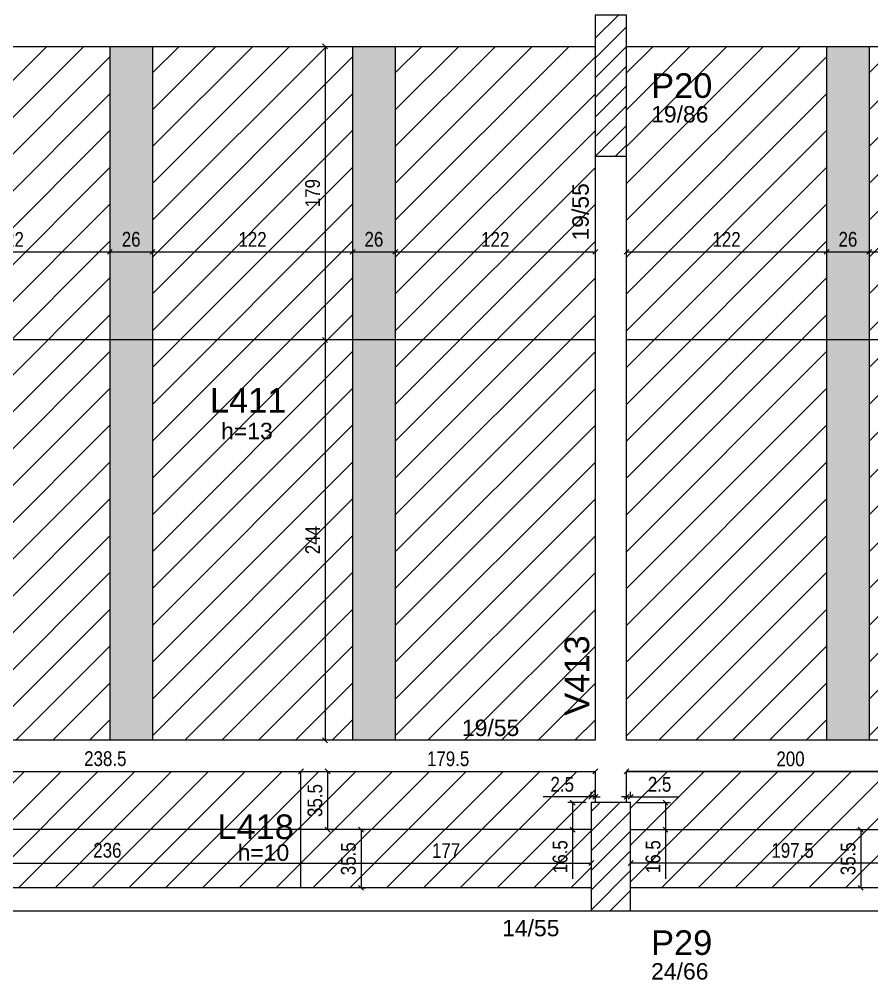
# Model space of a CAD drawing. Header units: millimetres. Extents: x 2358 to 5871, y 1438 to 2637.
# Drawn here: x 2934 to 3454, y 1444 to 2030 of the extents above; entities that cross this region are included whole.
import ezdxf

# ---------------------------------------------------------------- set-up
doc = ezdxf.new("R2010")
doc.units = ezdxf.units.MM
for name, color, linetype in [('3', 3, 'Continuous'), ('4', 4, 'Continuous'), ('7', 7, 'Continuous'), ('9', 9, 'Continuous'), ('Painéis', 200, 'Continuous')]:
    doc.layers.add(name, color=color, linetype=linetype)
doc.layers.add('Hachura', color=251, linetype='Continuous', lineweight=9)
doc.layers.add('REAPROVEITAMENTO', color=251, linetype='Continuous', lineweight=9)
doc.styles.add('COTA TECNICA-50', font='techl___.ttf', dxfattribs={"height": 9})
doc.styles.get("Standard").update_dxf_attribs({"font": 'arial.ttf'})
doc.dimstyles.new('COTA PAINEL-50', dxfattribs={"dimtxt": 9, "dimasz": 3, "dimexe": 3, "dimexo": 3, "dimgap": 3, "dimtad": 1, "dimdec": 1, "dimzin": 12, "dimdsep": 46, "dimtxsty": 'COTA TECNICA-50', "dimblk1": 'OBLIQUE', "dimblk2": 'OBLIQUE', "dimsah": 1, "dimcen": 0.9, "dimclrd": 4, "dimclre": 4, "dimclrt": 240, "dimadec": 1, "dimazin": 3, "dimtfac": 1, "dimtdec": 1, "dimtmove": 0, "dimatfit": 3, "dimfxl": 1, "dimtolj": 1, "dimtzin": 12, "dimarcsym": 0})

# ---------------------------------------------------------------- blocks, each defined once
blk = doc.blocks.new('_Oblique')
at = {"color": 0, "linetype": 'ByBlock', "lineweight": -2}
blk.add_line((-0.5, -0.5), (0.5, 0.5), dxfattribs=at)
blk = doc.blocks.new('*D104')
at = {"layer": 'Defpoints', "color": 0, "transparency": 16777216}
for p in [(2867.47, 1887.87), (2989.48, 1887.87), (2989.48, 1887.87)]:
    blk.add_point(p, dxfattribs=at)
at = {"layer": 'Painéis', "color": 4, "lineweight": -2, "transparency": 16777216}
blk.add_line((2867.47, 1887.87), (2989.48, 1887.87), dxfattribs=at)
at = {"layer": 'Painéis', "color": 4, "lineweight": -2, "transparency": 16777216, "xscale": 3, "yscale": 3, "zscale": 3, "rotation": 180}
blk.add_blockref('_Oblique', (2867.47, 1887.87), dxfattribs=at)
at = {"layer": 'Painéis', "color": 4, "lineweight": -2, "transparency": 16777216, "xscale": 3, "yscale": 3, "zscale": 3}
blk.add_blockref('_Oblique', (2989.48, 1887.87), dxfattribs=at)
at = {"layer": 'Painéis', "color": 240, "transparency": 16777216, "insert": (2928.48, 1895.42), "char_height": 9, "attachment_point": 5, "style": 'COTA TECNICA-50'}
blk.add_mtext('\\A1;122', dxfattribs=at)
blk = doc.blocks.new('*D105')
at = {"layer": 'Defpoints', "color": 0, "transparency": 16777216}
for p in [(2989.48, 1887.87), (3015.48, 1887.87), (3015.48, 1887.87)]:
    blk.add_point(p, dxfattribs=at)
at = {"layer": 'Painéis', "color": 4, "lineweight": -2, "transparency": 16777216}
blk.add_line((2989.48, 1887.87), (3015.48, 1887.87), dxfattribs=at)
at = {"layer": 'Painéis', "color": 4, "lineweight": -2, "transparency": 16777216, "xscale": 3, "yscale": 3, "zscale": 3, "rotation": 180}
blk.add_blockref('_Oblique', (2989.48, 1887.87), dxfattribs=at)
at = {"layer": 'Painéis', "color": 4, "lineweight": -2, "transparency": 16777216, "xscale": 3, "yscale": 3, "zscale": 3}
blk.add_blockref('_Oblique', (3015.48, 1887.87), dxfattribs=at)
at = {"layer": 'Painéis', "color": 240, "transparency": 16777216, "insert": (3002.48, 1895.46), "char_height": 9, "attachment_point": 5, "style": 'COTA TECNICA-50'}
blk.add_mtext('\\A1;26', dxfattribs=at)
blk = doc.blocks.new('*D106')
at = {"layer": 'Defpoints', "color": 0, "transparency": 16777216}
for p in [(3015.48, 1887.87), (3137.48, 1887.87), (3137.48, 1887.87)]:
    blk.add_point(p, dxfattribs=at)
at = {"layer": 'Painéis', "color": 4, "lineweight": -2, "transparency": 16777216}
blk.add_line((3015.48, 1887.87), (3137.48, 1887.87), dxfattribs=at)
at = {"layer": 'Painéis', "color": 4, "lineweight": -2, "transparency": 16777216, "xscale": 3, "yscale": 3, "zscale": 3, "rotation": 180}
blk.add_blockref('_Oblique', (3015.48, 1887.87), dxfattribs=at)
at = {"layer": 'Painéis', "color": 4, "lineweight": -2, "transparency": 16777216, "xscale": 3, "yscale": 3, "zscale": 3}
blk.add_blockref('_Oblique', (3137.48, 1887.87), dxfattribs=at)
at = {"layer": 'Painéis', "color": 240, "transparency": 16777216, "insert": (3076.48, 1895.42), "char_height": 9, "attachment_point": 5, "style": 'COTA TECNICA-50'}
blk.add_mtext('\\A1;122', dxfattribs=at)
blk = doc.blocks.new('*D107')
at = {"layer": 'Defpoints', "color": 0, "transparency": 16777216}
for p in [(3137.48, 1887.87), (3163.48, 1887.87), (3163.48, 1887.87)]:
    blk.add_point(p, dxfattribs=at)
at = {"layer": 'Painéis', "color": 4, "lineweight": -2, "transparency": 16777216}
blk.add_line((3137.48, 1887.87), (3163.48, 1887.87), dxfattribs=at)
at = {"layer": 'Painéis', "color": 4, "lineweight": -2, "transparency": 16777216, "xscale": 3, "yscale": 3, "zscale": 3, "rotation": 180}
blk.add_blockref('_Oblique', (3137.48, 1887.87), dxfattribs=at)
at = {"layer": 'Painéis', "color": 4, "lineweight": -2, "transparency": 16777216, "xscale": 3, "yscale": 3, "zscale": 3}
blk.add_blockref('_Oblique', (3163.48, 1887.87), dxfattribs=at)
at = {"layer": 'Painéis', "color": 240, "transparency": 16777216, "insert": (3150.48, 1895.46), "char_height": 9, "attachment_point": 5, "style": 'COTA TECNICA-50'}
blk.add_mtext('\\A1;26', dxfattribs=at)
blk = doc.blocks.new('*D108')
at = {"layer": 'Defpoints', "color": 0, "transparency": 16777216}
for p in [(3163.48, 1887.87), (3285.47, 1887.87), (3285.47, 1887.87)]:
    blk.add_point(p, dxfattribs=at)
at = {"layer": 'Painéis', "color": 4, "lineweight": -2, "transparency": 16777216}
blk.add_line((3163.48, 1887.87), (3285.47, 1887.87), dxfattribs=at)
at = {"layer": 'Painéis', "color": 4, "lineweight": -2, "transparency": 16777216, "xscale": 3, "yscale": 3, "zscale": 3, "rotation": 180}
blk.add_blockref('_Oblique', (3163.48, 1887.87), dxfattribs=at)
at = {"layer": 'Painéis', "color": 4, "lineweight": -2, "transparency": 16777216, "xscale": 3, "yscale": 3, "zscale": 3}
blk.add_blockref('_Oblique', (3285.47, 1887.87), dxfattribs=at)
at = {"layer": 'Painéis', "color": 240, "transparency": 16777216, "insert": (3224.48, 1895.42), "char_height": 9, "attachment_point": 5, "style": 'COTA TECNICA-50'}
blk.add_mtext('\\A1;122', dxfattribs=at)
blk = doc.blocks.new('*D109')
at = {"layer": 'Defpoints', "color": 0, "transparency": 16777216}
for p in [(3120.73, 2013.12), (3120.73, 1834.12), (3120.73, 1834.12)]:
    blk.add_point(p, dxfattribs=at)
at = {"layer": 'Painéis', "color": 4, "lineweight": -2, "transparency": 16777216}
blk.add_line((3120.73, 2013.12), (3120.73, 1834.12), dxfattribs=at)
at = {"layer": 'Painéis', "color": 4, "lineweight": -2, "transparency": 16777216, "xscale": 3, "yscale": 3, "zscale": 3}
for p, rotation in [((3120.73, 2013.12), 90), ((3120.73, 1834.12), 270)]:
    blk.add_blockref('_Oblique', p, dxfattribs=dict(at, rotation=rotation))
at = {"layer": 'Painéis', "color": 240, "transparency": 16777216, "insert": (3113.14, 1923.62), "char_height": 9, "attachment_point": 5, "rotation": 90, "style": 'COTA TECNICA-50'}
blk.add_mtext('\\A1;179', dxfattribs=at)
blk = doc.blocks.new('*D110')
at = {"layer": 'Defpoints', "color": 0, "transparency": 16777216}
for p in [(3120.73, 1834.12), (3120.73, 1590.12), (3120.73, 1590.12)]:
    blk.add_point(p, dxfattribs=at)
at = {"layer": 'Painéis', "color": 4, "lineweight": -2, "transparency": 16777216}
blk.add_line((3120.73, 1834.12), (3120.73, 1590.12), dxfattribs=at)
at = {"layer": 'Painéis', "color": 4, "lineweight": -2, "transparency": 16777216, "xscale": 3, "yscale": 3, "zscale": 3}
for p, rotation in [((3120.73, 1834.12), 90), ((3120.73, 1590.12), 270)]:
    blk.add_blockref('_Oblique', p, dxfattribs=dict(at, rotation=rotation))
at = {"layer": 'Painéis', "color": 240, "transparency": 16777216, "insert": (3113.16, 1712.12), "char_height": 9, "attachment_point": 5, "rotation": 90, "style": 'COTA TECNICA-50'}
blk.add_mtext('\\A1;244', dxfattribs=at)
blk = doc.blocks.new('*D111')
at = {"layer": 'Defpoints', "color": 0, "transparency": 16777216}
for p in [(3304.47, 1887.87), (3426.48, 1887.87), (3426.48, 1887.87)]:
    blk.add_point(p, dxfattribs=at)
at = {"layer": 'Painéis', "color": 4, "lineweight": -2, "transparency": 16777216}
blk.add_line((3304.47, 1887.87), (3426.48, 1887.87), dxfattribs=at)
at = {"layer": 'Painéis', "color": 4, "lineweight": -2, "transparency": 16777216, "xscale": 3, "yscale": 3, "zscale": 3, "rotation": 180}
blk.add_blockref('_Oblique', (3304.47, 1887.87), dxfattribs=at)
at = {"layer": 'Painéis', "color": 4, "lineweight": -2, "transparency": 16777216, "xscale": 3, "yscale": 3, "zscale": 3}
blk.add_blockref('_Oblique', (3426.48, 1887.87), dxfattribs=at)
at = {"layer": 'Painéis', "color": 240, "transparency": 16777216, "insert": (3365.48, 1895.42), "char_height": 9, "attachment_point": 5, "style": 'COTA TECNICA-50'}
blk.add_mtext('\\A1;122', dxfattribs=at)
blk = doc.blocks.new('*D112')
at = {"layer": 'Defpoints', "color": 0, "transparency": 16777216}
for p in [(3426.48, 1887.87), (3452.48, 1887.87), (3452.48, 1887.87)]:
    blk.add_point(p, dxfattribs=at)
at = {"layer": 'Painéis', "color": 4, "lineweight": -2, "transparency": 16777216}
blk.add_line((3426.48, 1887.87), (3452.48, 1887.87), dxfattribs=at)
at = {"layer": 'Painéis', "color": 4, "lineweight": -2, "transparency": 16777216, "xscale": 3, "yscale": 3, "zscale": 3, "rotation": 180}
blk.add_blockref('_Oblique', (3426.48, 1887.87), dxfattribs=at)
at = {"layer": 'Painéis', "color": 4, "lineweight": -2, "transparency": 16777216, "xscale": 3, "yscale": 3, "zscale": 3}
blk.add_blockref('_Oblique', (3452.48, 1887.87), dxfattribs=at)
at = {"layer": 'Painéis', "color": 240, "transparency": 16777216, "insert": (3439.48, 1895.46), "char_height": 9, "attachment_point": 5, "style": 'COTA TECNICA-50'}
blk.add_mtext('\\A1;26', dxfattribs=at)
blk = doc.blocks.new('*D113')
at = {"layer": 'Defpoints', "color": 0, "transparency": 16777216}
for p in [(3452.48, 1887.87), (3574.48, 1887.87), (3574.48, 1887.87)]:
    blk.add_point(p, dxfattribs=at)
at = {"layer": 'Painéis', "color": 4, "lineweight": -2, "transparency": 16777216}
blk.add_line((3452.48, 1887.87), (3574.48, 1887.87), dxfattribs=at)
at = {"layer": 'Painéis', "color": 4, "lineweight": -2, "transparency": 16777216, "xscale": 3, "yscale": 3, "zscale": 3, "rotation": 180}
blk.add_blockref('_Oblique', (3452.48, 1887.87), dxfattribs=at)
at = {"layer": 'Painéis', "color": 4, "lineweight": -2, "transparency": 16777216, "xscale": 3, "yscale": 3, "zscale": 3}
blk.add_blockref('_Oblique', (3574.48, 1887.87), dxfattribs=at)
at = {"layer": 'Painéis', "color": 240, "transparency": 16777216, "insert": (3513.48, 1895.42), "char_height": 9, "attachment_point": 5, "style": 'COTA TECNICA-50'}
blk.add_mtext('\\A1;122', dxfattribs=at)
blk = doc.blocks.new('*D139')
at = {"layer": 'Defpoints', "color": 0, "transparency": 16777216}
for p in [(2869.97, 1515.28), (3105.97, 1515.28), (3105.97, 1515.28)]:
    blk.add_point(p, dxfattribs=at)
at = {"layer": 'Painéis', "color": 4, "lineweight": -2, "transparency": 16777216}
blk.add_line((2869.97, 1515.28), (3105.97, 1515.28), dxfattribs=at)
at = {"layer": 'Painéis', "color": 4, "lineweight": -2, "transparency": 16777216, "xscale": 3, "yscale": 3, "zscale": 3, "rotation": 180}
blk.add_blockref('_Oblique', (2869.97, 1515.28), dxfattribs=at)
at = {"layer": 'Painéis', "color": 4, "lineweight": -2, "transparency": 16777216, "xscale": 3, "yscale": 3, "zscale": 3}
blk.add_blockref('_Oblique', (3105.97, 1515.28), dxfattribs=at)
at = {"layer": 'Painéis', "color": 240, "transparency": 16777216, "insert": (2987.97, 1522.97), "char_height": 9, "attachment_point": 5, "style": 'COTA TECNICA-50'}
blk.add_mtext('\\A1;236', dxfattribs=at)
blk = doc.blocks.new('*D140')
at = {"layer": 'Defpoints', "color": 0, "transparency": 16777216}
for p in [(3105.97, 1515.28), (3282.97, 1515.28), (3282.97, 1515.28)]:
    blk.add_point(p, dxfattribs=at)
at = {"layer": 'Painéis', "color": 4, "lineweight": -2, "transparency": 16777216}
blk.add_line((3105.97, 1515.28), (3282.97, 1515.28), dxfattribs=at)
at = {"layer": 'Painéis', "color": 4, "lineweight": -2, "transparency": 16777216, "xscale": 3, "yscale": 3, "zscale": 3, "rotation": 180}
blk.add_blockref('_Oblique', (3105.97, 1515.28), dxfattribs=at)
at = {"layer": 'Painéis', "color": 4, "lineweight": -2, "transparency": 16777216, "xscale": 3, "yscale": 3, "zscale": 3}
blk.add_blockref('_Oblique', (3282.97, 1515.28), dxfattribs=at)
at = {"layer": 'Painéis', "color": 240, "transparency": 16777216, "insert": (3194.47, 1522.84), "char_height": 9, "attachment_point": 5, "style": 'COTA TECNICA-50'}
blk.add_mtext('\\A1;177', dxfattribs=at)
blk = doc.blocks.new('*D141')
at = {"layer": 'Defpoints', "color": 0, "transparency": 16777216}
for p in [(3121.5, 1571.12), (3121.5, 1535.62), (3122.25, 1535.62)]:
    blk.add_point(p, dxfattribs=at)
at = {"layer": 'Painéis', "color": 4, "lineweight": -2, "transparency": 16777216}
for p, q in [((3122.25, 1571.12), (3122.25, 1535.62)), ((3124.5, 1571.12), (3125.25, 1571.12)), ((3124.5, 1535.62), (3125.25, 1535.62))]:
    blk.add_line(p, q, dxfattribs=at)
at = {"layer": 'Painéis', "color": 4, "lineweight": -2, "transparency": 16777216, "xscale": 3, "yscale": 3, "zscale": 3}
for p, rotation in [((3122.25, 1571.12), 90), ((3122.25, 1535.62), 270)]:
    blk.add_blockref('_Oblique', p, dxfattribs=dict(at, rotation=rotation))
at = {"layer": 'Painéis', "color": 240, "transparency": 16777216, "insert": (3114.56, 1553.37), "char_height": 9, "attachment_point": 5, "rotation": 90, "style": 'COTA TECNICA-50'}
blk.add_mtext('\\A1;35.5', dxfattribs=at)
blk = doc.blocks.new('*D142')
at = {"layer": 'Defpoints', "color": 0, "transparency": 16777216}
for p in [(3140.74, 1535.62), (3140.74, 1500.12), (3142.63, 1500.12)]:
    blk.add_point(p, dxfattribs=at)
at = {"layer": 'Painéis', "color": 4, "lineweight": -2, "transparency": 16777216}
for p, q in [((3142.63, 1535.62), (3142.63, 1500.12)), ((3143.74, 1535.62), (3145.63, 1535.62)), ((3143.74, 1500.12), (3145.63, 1500.12))]:
    blk.add_line(p, q, dxfattribs=at)
at = {"layer": 'Painéis', "color": 4, "lineweight": -2, "transparency": 16777216, "xscale": 3, "yscale": 3, "zscale": 3}
for p, rotation in [((3142.63, 1535.62), 90), ((3142.63, 1500.12), 270)]:
    blk.add_blockref('_Oblique', p, dxfattribs=dict(at, rotation=rotation))
at = {"layer": 'Painéis', "color": 240, "transparency": 16777216, "insert": (3134.93, 1517.87), "char_height": 9, "attachment_point": 5, "rotation": 90, "style": 'COTA TECNICA-50'}
blk.add_mtext('\\A1;35.5', dxfattribs=at)
blk = doc.blocks.new('*D161')
at = {"layer": 'Defpoints', "color": 0, "transparency": 16777216}
for p in [(2867.47, 1571.12), (3105.97, 1571.12), (3105.97, 1571.12)]:
    blk.add_point(p, dxfattribs=at)
at = {"layer": 'Painéis', "color": 4, "lineweight": -2, "transparency": 16777216}
blk.add_line((2867.47, 1571.12), (3105.97, 1571.12), dxfattribs=at)
at = {"layer": 'Painéis', "color": 4, "lineweight": -2, "transparency": 16777216, "xscale": 3, "yscale": 3, "zscale": 3, "rotation": 180}
blk.add_blockref('_Oblique', (2867.47, 1571.12), dxfattribs=at)
at = {"layer": 'Painéis', "color": 4, "lineweight": -2, "transparency": 16777216, "xscale": 3, "yscale": 3, "zscale": 3}
blk.add_blockref('_Oblique', (3105.97, 1571.12), dxfattribs=at)
at = {"layer": 'Painéis', "color": 240, "transparency": 16777216, "insert": (2986.72, 1578.84), "char_height": 9, "attachment_point": 5, "style": 'COTA TECNICA-50'}
blk.add_mtext('\\A1;238.5', dxfattribs=at)
blk = doc.blocks.new('*D57')
at = {"layer": 'Defpoints', "color": 0, "transparency": 16777216}
for p in [(3105.97, 1571.12), (3285.47, 1571.12), (3285.47, 1571.12)]:
    blk.add_point(p, dxfattribs=at)
at = {"layer": 'Painéis', "color": 4, "lineweight": -2, "transparency": 16777216}
blk.add_line((3105.97, 1571.12), (3285.47, 1571.12), dxfattribs=at)
at = {"layer": 'Painéis', "color": 4, "lineweight": -2, "transparency": 16777216, "xscale": 3, "yscale": 3, "zscale": 3, "rotation": 180}
blk.add_blockref('_Oblique', (3105.97, 1571.12), dxfattribs=at)
at = {"layer": 'Painéis', "color": 4, "lineweight": -2, "transparency": 16777216, "xscale": 3, "yscale": 3, "zscale": 3}
blk.add_blockref('_Oblique', (3285.47, 1571.12), dxfattribs=at)
at = {"layer": 'Painéis', "color": 240, "transparency": 16777216, "insert": (3195.72, 1578.75), "char_height": 9, "attachment_point": 5, "style": 'COTA TECNICA-50'}
blk.add_mtext('\\A1;179.5', dxfattribs=at)
blk = doc.blocks.new('*D58')
at = {"layer": 'Defpoints', "color": 0, "transparency": 16777216}
for p in [(3282.97, 1555.6), (3282.97, 1552.12), (3285.47, 1552.12)]:
    blk.add_point(p, dxfattribs=at)
at = {"layer": 'Painéis', "color": 4, "lineweight": -2, "transparency": 16777216}
for p, q in [((3282.97, 1555.12), (3282.97, 1558.6)), ((3285.47, 1555.12), (3285.47, 1558.6)), ((3282.97, 1555.6), (3253.62, 1555.6)), ((3285.47, 1555.6), (3282.97, 1555.6)), ((3285.47, 1555.6), (3288.47, 1555.6))]:
    blk.add_line(p, q, dxfattribs=at)
at = {"layer": 'Painéis', "color": 4, "lineweight": -2, "transparency": 16777216, "xscale": 3, "yscale": 3, "zscale": 3}
blk.add_blockref('_Oblique', (3282.97, 1555.6), dxfattribs=at)
at = {"layer": 'Painéis', "color": 4, "lineweight": -2, "transparency": 16777216, "xscale": 3, "yscale": 3, "zscale": 3, "rotation": 180}
blk.add_blockref('_Oblique', (3285.47, 1555.6), dxfattribs=at)
at = {"layer": 'Painéis', "color": 240, "transparency": 16777216, "insert": (3265.29, 1563.2), "char_height": 9, "attachment_point": 5, "style": 'COTA TECNICA-50'}
blk.add_mtext('\\A1;2.5', dxfattribs=at)
blk = doc.blocks.new('*D162')
at = {"layer": 'Defpoints', "color": 0, "transparency": 16777216}
for p in [(3282.97, 1552.12), (3271.61, 1535.62), (3282.97, 1535.62)]:
    blk.add_point(p, dxfattribs=at)
at = {"layer": 'Painéis', "color": 4, "lineweight": -2, "transparency": 16777216}
for p, q in [((3279.97, 1552.12), (3268.61, 1552.12)), ((3271.61, 1552.12), (3271.61, 1535.62)), ((3279.97, 1535.62), (3268.61, 1535.62)), ((3271.61, 1535.62), (3271.61, 1505.65))]:
    blk.add_line(p, q, dxfattribs=at)
at = {"layer": 'Painéis', "color": 4, "lineweight": -2, "transparency": 16777216, "xscale": 3, "yscale": 3, "zscale": 3}
for p, rotation in [((3271.61, 1552.12), 90), ((3271.61, 1535.62), 270)]:
    blk.add_blockref('_Oblique', p, dxfattribs=dict(at, rotation=rotation))
at = {"layer": 'Painéis', "color": 240, "transparency": 16777216, "insert": (3264.01, 1519.13), "char_height": 9, "attachment_point": 5, "rotation": 90, "style": 'COTA TECNICA-50'}
blk.add_mtext('\\A1;16.5', dxfattribs=at)
blk = doc.blocks.new('*D60')
at = {"layer": 'Defpoints', "color": 0, "transparency": 16777216}
for p in [(3306.97, 1515.28), (3306.97, 1515.28), (3504.47, 1515.28)]:
    blk.add_point(p, dxfattribs=at)
at = {"layer": 'Painéis', "color": 4, "lineweight": -2, "transparency": 16777216}
blk.add_line((3504.47, 1515.28), (3306.97, 1515.28), dxfattribs=at)
at = {"layer": 'Painéis', "color": 4, "lineweight": -2, "transparency": 16777216, "xscale": 3, "yscale": 3, "zscale": 3, "rotation": 180}
blk.add_blockref('_Oblique', (3306.97, 1515.28), dxfattribs=at)
at = {"layer": 'Painéis', "color": 4, "lineweight": -2, "transparency": 16777216, "xscale": 3, "yscale": 3, "zscale": 3}
blk.add_blockref('_Oblique', (3504.47, 1515.28), dxfattribs=at)
at = {"layer": 'Painéis', "color": 240, "transparency": 16777216, "insert": (3405.72, 1522.9), "char_height": 9, "attachment_point": 5, "style": 'COTA TECNICA-50'}
blk.add_mtext('\\A1;197.5', dxfattribs=at)
blk = doc.blocks.new('*D62')
at = {"layer": 'Defpoints', "color": 0, "transparency": 16777216}
for p in [(3449.2, 1535.62), (3447.31, 1500.12), (3449.2, 1500.12)]:
    blk.add_point(p, dxfattribs=at)
at = {"layer": 'Painéis', "color": 4, "lineweight": -2, "transparency": 16777216}
for p, q in [((3446.2, 1535.62), (3444.31, 1535.62)), ((3447.31, 1535.62), (3447.31, 1500.12)), ((3446.2, 1500.12), (3444.31, 1500.12))]:
    blk.add_line(p, q, dxfattribs=at)
at = {"layer": 'Painéis', "color": 4, "lineweight": -2, "transparency": 16777216, "xscale": 3, "yscale": 3, "zscale": 3}
for p, rotation in [((3447.31, 1535.62), 90), ((3447.31, 1500.12), 270)]:
    blk.add_blockref('_Oblique', p, dxfattribs=dict(at, rotation=rotation))
at = {"layer": 'Painéis', "color": 240, "transparency": 16777216, "insert": (3439.62, 1517.87), "char_height": 9, "attachment_point": 5, "rotation": 90, "style": 'COTA TECNICA-50'}
blk.add_mtext('\\A1;35.5', dxfattribs=at)
blk = doc.blocks.new('*D63')
at = {"layer": 'Defpoints', "color": 0, "transparency": 16777216}
for p in [(3304.47, 1571.12), (3304.47, 1571.12), (3504.47, 1571.12)]:
    blk.add_point(p, dxfattribs=at)
at = {"layer": 'Painéis', "color": 4, "lineweight": -2, "transparency": 16777216}
blk.add_line((3504.47, 1571.12), (3304.47, 1571.12), dxfattribs=at)
at = {"layer": 'Painéis', "color": 4, "lineweight": -2, "transparency": 16777216, "xscale": 3, "yscale": 3, "zscale": 3, "rotation": 180}
blk.add_blockref('_Oblique', (3304.47, 1571.12), dxfattribs=at)
at = {"layer": 'Painéis', "color": 4, "lineweight": -2, "transparency": 16777216, "xscale": 3, "yscale": 3, "zscale": 3}
blk.add_blockref('_Oblique', (3504.47, 1571.12), dxfattribs=at)
at = {"layer": 'Painéis', "color": 240, "transparency": 16777216, "insert": (3404.47, 1578.71), "char_height": 9, "attachment_point": 5, "style": 'COTA TECNICA-50'}
blk.add_mtext('\\A1;200', dxfattribs=at)
blk = doc.blocks.new('*D64')
at = {"layer": 'Defpoints', "color": 0, "transparency": 16777216}
for p in [(3304.47, 1552.12), (3306.97, 1555.6), (3306.97, 1552.12)]:
    blk.add_point(p, dxfattribs=at)
at = {"layer": 'Painéis', "color": 4, "lineweight": -2, "transparency": 16777216}
for p, q in [((3304.47, 1555.12), (3304.47, 1558.6)), ((3306.97, 1555.12), (3306.97, 1558.6)), ((3304.47, 1555.6), (3301.47, 1555.6)), ((3304.47, 1555.6), (3306.97, 1555.6)), ((3306.97, 1555.6), (3336.33, 1555.6))]:
    blk.add_line(p, q, dxfattribs=at)
at = {"layer": 'Painéis', "color": 4, "lineweight": -2, "transparency": 16777216, "xscale": 3, "yscale": 3, "zscale": 3}
blk.add_blockref('_Oblique', (3304.47, 1555.6), dxfattribs=at)
at = {"layer": 'Painéis', "color": 4, "lineweight": -2, "transparency": 16777216, "xscale": 3, "yscale": 3, "zscale": 3, "rotation": 180}
blk.add_blockref('_Oblique', (3306.97, 1555.6), dxfattribs=at)
at = {"layer": 'Painéis', "color": 240, "transparency": 16777216, "insert": (3324.65, 1563.2), "char_height": 9, "attachment_point": 5, "style": 'COTA TECNICA-50'}
blk.add_mtext('\\A1;2.5', dxfattribs=at)
blk = doc.blocks.new('*D164')
at = {"layer": 'Defpoints', "color": 0, "transparency": 16777216}
for p in [(3306.97, 1552.12), (3306.97, 1535.62), (3328.28, 1535.62)]:
    blk.add_point(p, dxfattribs=at)
at = {"layer": 'Painéis', "color": 4, "lineweight": -2, "transparency": 16777216}
for p, q in [((3309.97, 1552.12), (3331.28, 1552.12)), ((3328.28, 1552.12), (3328.28, 1535.62)), ((3309.97, 1535.62), (3331.28, 1535.62)), ((3328.28, 1535.62), (3328.28, 1505.65))]:
    blk.add_line(p, q, dxfattribs=at)
at = {"layer": 'Painéis', "color": 4, "lineweight": -2, "transparency": 16777216, "xscale": 3, "yscale": 3, "zscale": 3}
for p, rotation in [((3328.28, 1552.12), 90), ((3328.28, 1535.62), 270)]:
    blk.add_blockref('_Oblique', p, dxfattribs=dict(at, rotation=rotation))
at = {"layer": 'Painéis', "color": 240, "transparency": 16777216, "insert": (3320.68, 1519.13), "char_height": 9, "attachment_point": 5, "rotation": 90, "style": 'COTA TECNICA-50'}
blk.add_mtext('\\A1;16.5', dxfattribs=at)

msp = doc.modelspace()

# ---------------------------------------------------------------- hatches: boundary and pattern name
at = {"layer": 'Hachura', "linetype": 'ByBlock'}
h = msp.add_hatch(color=256, dxfattribs=at)
h.dxf.hatch_style = 1
h.paths.add_polyline_path([(2989.48, 1590.12), (3015.48, 1590.12), (3015.48, 2013.12), (2989.48, 2013.12)])
h = msp.add_hatch(color=256, dxfattribs=at)
h.dxf.hatch_style = 1
h.paths.add_polyline_path([(3137.48, 1590.12), (3163.48, 1590.12), (3163.48, 2013.12), (3137.48, 2013.12)])
h = msp.add_hatch(color=256, dxfattribs=at)
h.dxf.hatch_style = 1
h.paths.add_polyline_path([(3426.48, 1590.12), (3452.48, 1590.12), (3452.48, 2013.12), (3426.48, 2013.12)])
at = {"layer": 'REAPROVEITAMENTO', "linetype": 'ByBlock'}
h = msp.add_hatch(dxfattribs=at)
h.set_pattern_fill('ANSI31', color=256, scale=5, style=2)
h.set_pattern_definition([(45, (-3670.27, -162.997), (-11.22532, 11.22532), [])])
h.paths.add_polyline_path([(2989.49, 1590.12), (2867.49, 1590.12), (2867.49, 2013.12), (2989.49, 2013.12)])
h = msp.add_hatch(dxfattribs=at)
h.set_pattern_fill('ANSI31', color=256, scale=5, style=2)
h.set_pattern_definition([(45, (-3522.27, -162.997), (-11.22532, 11.22532), [])])
h.paths.add_polyline_path([(3137.49, 1590.12), (3015.49, 1590.12), (3015.49, 2013.12), (3137.49, 2013.12)])
h = msp.add_hatch(dxfattribs=at)
h.set_pattern_fill('ANSI31', color=256, scale=5, style=2)
h.set_pattern_definition([(45, (-3374.278, -162.997), (-11.22532, 11.22532), [])])
h.paths.add_polyline_path([(3285.48, 1590.12), (3163.48, 1590.12), (3163.48, 2013.12), (3285.48, 2013.12)])
h = msp.add_hatch(dxfattribs=at)
h.set_pattern_fill('ANSI31', color=256, scale=5, style=2)
h.set_pattern_definition([(45, (-3233.287, -162.997), (-11.22532, 11.22532), [])])
h.paths.add_polyline_path([(3426.47, 1590.12), (3304.47, 1590.12), (3304.47, 2013.12), (3426.47, 2013.12)])
h = msp.add_hatch(dxfattribs=at)
h.set_pattern_fill('ANSI31', color=256, scale=5, style=2)
h.set_pattern_definition([(45, (-3085.278, -162.997), (-11.22532, 11.22532), [])])
h.paths.add_polyline_path([(3574.48, 1590.12), (3452.48, 1590.12), (3452.48, 2013.12), (3574.48, 2013.12)])
h = msp.add_hatch(dxfattribs=at)
h.set_pattern_fill('ANSI31', color=256, scale=5, style=2)
h.set_pattern_definition([(45, (-3549.287, -604.997), (-11.22532, 11.22532), [])])
h.paths.add_polyline_path([(3285.28, 1552.12), (3282.78, 1552.12), (3282.97, 1500.12), (2869.97, 1500.12), (2869.97, 1571.12), (3285.47, 1571.12)])
h = msp.add_hatch(dxfattribs=at)
h.set_pattern_fill('ANSI31', color=256, scale=5, style=2)
h.set_pattern_definition([(45, (-3112.287, -604.997), (-11.22532, 11.22532), [])])
h.paths.add_polyline_path([(3722.28, 1552.12), (3719.78, 1552.12), (3719.97, 1500.12), (3306.97, 1500.12), (3306.97, 1571.12), (3722.47, 1571.12)])

# ---------------------------------------------------------------- linework, layer by layer
at = {"layer": '3', "linetype": 'Continuous'}
for p, q in [((3285.47, 2018.04), (3299.55, 2032.12)), ((3285.47, 2006.02), (3304.47, 2025.02)), ((3285.47, 1994), (3304.47, 2013)), ((3285.47, 1981.98), (3304.47, 2000.98)), ((3285.47, 1969.96), (3304.47, 1988.96)), ((3285.47, 1957.94), (3304.47, 1976.94)), ((3285.68, 1946.12), (3304.47, 1964.92)), ((3297.7, 1946.12), (3304.47, 1952.9)), ((3282.97, 1534.71), (3300.38, 1552.12)), ((3282.97, 1546.73), (3288.36, 1552.12)), ((3282.97, 1522.69), (3306.97, 1546.69)), ((3282.97, 1510.67), (3306.97, 1534.67)), ((3282.97, 1498.65), (3306.97, 1522.65)), ((3282.97, 1486.62), (3306.97, 1510.62)), ((3294.49, 1486.12), (3306.97, 1498.6)), ((3306.51, 1486.12), (3306.97, 1486.58))]:
    msp.add_line(p, q, dxfattribs=at)
for points in [[(2897.97, 2013.12), (3285.47, 2013.12)], [(3304.47, 2013.12), (3722.47, 2013.12)], [(3285.47, 1946.12), (3285.47, 1590.12)], [(3304.47, 1590.12), (3304.47, 1946.12)], [(3285.47, 1590.12), (2867.47, 1590.12)], [(3722.47, 1590.12), (3304.47, 1590.12)], [(2867.47, 1571.12), (3285.47, 1571.12)], [(3285.47, 1571.12), (3285.47, 1552.12)], [(3304.47, 1571.12), (3722.47, 1571.12)], [(3304.47, 1552.12), (3304.47, 1571.12)], [(3304.47, 1552.12), (3304.47, 1571.12)], [(3282.97, 1500.12), (2869.97, 1500.12)], [(3719.97, 1500.12), (3306.97, 1500.12)], [(2869.97, 1486.12), (3282.97, 1486.12)], [(3306.97, 1486.12), (3719.97, 1486.12)]]:
    msp.add_lwpolyline(points, dxfattribs=at)
at = {"layer": '7', "linetype": 'Continuous'}
for points in [[(3285.47, 1946.12), (3304.47, 1946.12), (3304.47, 2032.12), (3285.47, 2032.12), (3285.47, 1946.12)], [(3282.97, 1486.12), (3306.97, 1486.12), (3306.97, 1552.12), (3282.97, 1552.12), (3282.97, 1486.12)]]:
    msp.add_lwpolyline(points, dxfattribs=at)
at = {"layer": '9', "linetype": 'Continuous'}
msp.add_solid([(3304.47, 1813.12), (3304.47, 1813.12), (3304.47, 2013.12)], dxfattribs=at)
at = {"layer": 'Painéis'}
for p, q in [((2989.48, 2013.12), (2989.48, 1590.12)), ((3015.48, 2013.12), (3015.48, 1590.12)), ((3137.48, 2013.12), (3137.48, 1590.12)), ((3163.48, 2013.12), (3163.48, 1590.12)), ((3426.48, 2013.12), (3426.48, 1590.12)), ((3452.48, 2013.12), (3452.48, 1590.12)), ((3285.38, 1834.12), (2867.38, 1834.12)), ((3722.38, 1834.12), (3304.38, 1834.12)), ((3105.97, 1500.12), (3105.97, 1571.12)), ((3282.97, 1535.62), (2869.97, 1535.62)), ((3306.97, 1535.62), (3719.97, 1535.62))]:
    msp.add_line(p, q, dxfattribs=at)

# ---------------------------------------------------------------- texts
at = {"layer": '3', "linetype": 'Continuous'}
for s, p in [('19/86', (3319.52, 1966.71)), ('h=13', (3057.35, 1773.64)), ('19/55', (3204.15, 1592.7)), ('h=10', (3067.38, 1516.61)), ('14/55', (3228.63, 1470.61)), ('24/66', (3319.5, 1444.23))]:
    msp.add_text(s, height=10, dxfattribs=at).set_placement(p)
msp.add_text('19/55', height=10, rotation=90, dxfattribs=at).set_placement((3281.44, 1894.76))
at = {"layer": '4', "linetype": 'Continuous'}
for s, p in [('P20', (3319.52, 1981.71)), ('L411', (3050.51, 1789.88)), ('L418', (3055.1, 1529.86)), ('P29', (3319.5, 1459.23))]:
    msp.add_text(s, height=15, dxfattribs=at).set_placement(p)
msp.add_text('V413', height=15, rotation=90, dxfattribs=at).set_placement((3281.72, 1605.12))

# ---------------------------------------------------------------- dimensions: what is measured, and where the dimension line sits
at = {"layer": 'Painéis'}
for base, p1, p2, angle, picture, middle in [((3120.73, 1834.12), (3120.73, 2013.12), (3120.73, 1834.12), 90, '*D109', (3113.14, 1923.62)), ((3120.73, 1590.12), (3120.73, 1834.12), (3120.73, 1590.12), 90, '*D110', (3113.16, 1712.12)), ((3304.47, 1571.12), (3504.47, 1571.12), (3304.47, 1571.12), 180, '*D63', (3404.47, 1578.71)), ((3122.25, 1535.62), (3121.5, 1571.12), (3121.5, 1535.62), 270, '*D141', (3114.56, 1553.37)), ((3306.97, 1555.6), (3304.47, 1552.12), (3306.97, 1552.12), 180, '*D64', (3324.65, 1563.2)), ((3271.61, 1535.62), (3282.97, 1552.12), (3282.97, 1535.62), 90, '*D162', (3264.01, 1519.13)), ((3328.28, 1535.62), (3306.97, 1552.12), (3306.97, 1535.62), 90, '*D164', (3320.68, 1519.13)), ((3142.63, 1500.12), (3140.74, 1535.62), (3140.74, 1500.12), 270, '*D142', (3134.93, 1517.87)), ((3447.31, 1500.12), (3449.2, 1535.62), (3449.2, 1500.12), 270, '*D62', (3439.62, 1517.87)), ((3105.97, 1515.28), (2869.97, 1515.28), (3105.97, 1515.28), 180, '*D139', (2987.97, 1522.97)), ((3282.97, 1515.28), (3105.97, 1515.28), (3282.97, 1515.28), 180, '*D140', (3194.47, 1522.84))]:
    dim = msp.add_linear_dim(base=base, p1=p1, p2=p2, angle=angle, dimstyle='COTA PAINEL-50', dxfattribs=at)
    dim.commit()
    dim.dimension.update_dxf_attribs({"geometry": picture, "text_midpoint": middle})
for base, p1, p2, picture, middle in [((2989.48, 1887.87), (2867.47, 1887.87), (2989.48, 1887.87), '*D104', (2928.48, 1895.42)), ((3015.48, 1887.87), (2989.48, 1887.87), (3015.48, 1887.87), '*D105', (3002.48, 1895.46)), ((3137.48, 1887.87), (3015.48, 1887.87), (3137.48, 1887.87), '*D106', (3076.48, 1895.42)), ((3163.48, 1887.87), (3137.48, 1887.87), (3163.48, 1887.87), '*D107', (3150.48, 1895.46)), ((3285.47, 1887.87), (3163.48, 1887.87), (3285.47, 1887.87), '*D108', (3224.48, 1895.42)), ((3426.48, 1887.87), (3304.47, 1887.87), (3426.48, 1887.87), '*D111', (3365.48, 1895.42)), ((3452.48, 1887.87), (3426.48, 1887.87), (3452.48, 1887.87), '*D112', (3439.48, 1895.46)), ((3574.48, 1887.87), (3452.48, 1887.87), (3574.48, 1887.87), '*D113', (3513.48, 1895.42))]:
    dim = msp.add_linear_dim(base=base, p1=p1, p2=p2, dimstyle='COTA PAINEL-50', override={"dimtmove": 1}, dxfattribs=at)
    dim.commit()
    dim.dimension.update_dxf_attribs({"geometry": picture, "text_midpoint": middle})
for base, p1, p2, picture, middle in [((3105.97, 1571.12), (2867.47, 1571.12), (3105.97, 1571.12), '*D161', (2986.72, 1578.84)), ((3285.47, 1571.12), (3105.97, 1571.12), (3285.47, 1571.12), '*D57', (3195.72, 1578.75)), ((3282.97, 1555.6), (3285.47, 1552.12), (3282.97, 1552.12), '*D58', (3265.29, 1563.2)), ((3306.97, 1515.28), (3504.47, 1515.28), (3306.97, 1515.28), '*D60', (3405.72, 1522.9))]:
    dim = msp.add_linear_dim(base=base, p1=p1, p2=p2, dimstyle='COTA PAINEL-50', dxfattribs=at)
    dim.commit()
    dim.dimension.update_dxf_attribs({"geometry": picture, "text_midpoint": middle})

doc.saveas('drawing.dxf')
